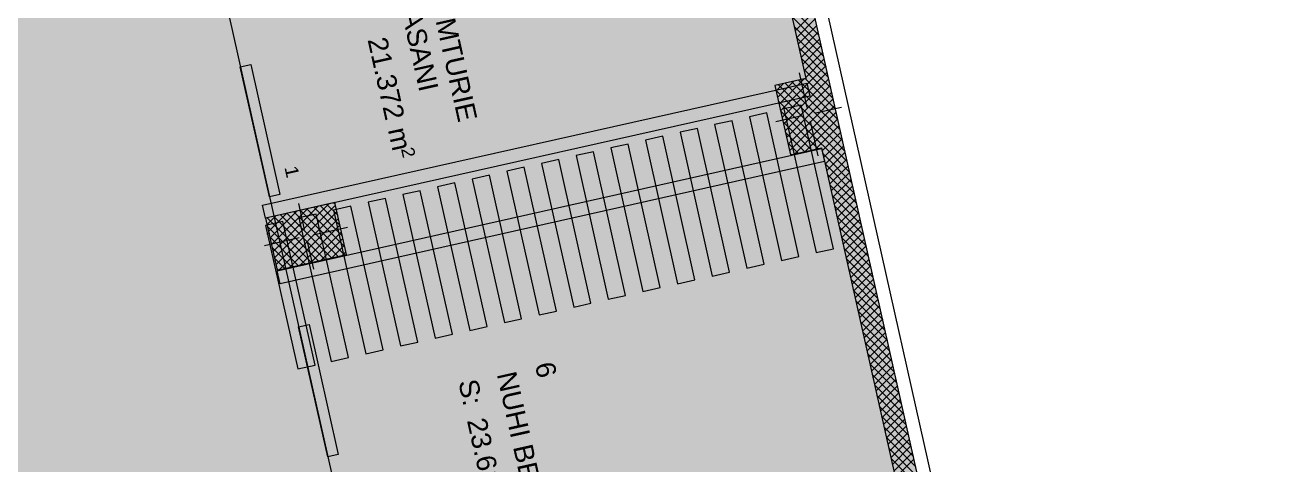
# Model space of a CAD drawing. Header units: centimetres. Extents: x -6559 to 4488, y -7535 to 372.
# Drawn here: x 1443 to 2851, y -4488 to -3996 of the extents above; entities that cross this region are included whole.
import ezdxf

# ---------------------------------------------------------------- set-up
doc = ezdxf.new("R2010")
doc.units = ezdxf.units.CM
for name, color, linetype, true_color in [('PDF_ - rruga_ndarjet anesore', 7, 'Continuous', 0x7f7f7f), ('PDF_ - Vijat_Shtigjet', 7, 'Continuous', 0x7f7f7f), ('PDF_065 Möbel Einrichtung', 7, 'Continuous', 0x7f7f7f), ('PDF_A - Fill Zone', 7, 'Continuous', 0x999999), ('PDF_A - Pllaka Themel', 7, 'Continuous', 0x7f7f7f), ('PDF_A -Polyline', 7, 'Continuous', 0x7f7f7f), ('PDF_A4 - Pllaka Suterenit', 7, 'Continuous', 0x7f7f7f)]:
    doc.layers.add(name, color=color, linetype=linetype, true_color=true_color)
for name, color, linetype in [('PDF_- GARAZHE', 7, 'Continuous'), ('PDF_A - Muret', 7, 'Continuous'), ('PDF_A - Shtyllat', 7, 'Continuous')]:
    doc.layers.add(name, color=color, linetype=linetype)
doc.styles.add('PDF Arial', font='')
doc.styles.get('PDF Arial').set_extended_font_data('Arial')

msp = doc.modelspace()

# ---------------------------------------------------------------- hatches: boundary and pattern name
at = {"layer": 'PDF_ - rruga_ndarjet anesore', "true_color": 0xffffff, "transparency": 33554559}
msp.add_hatch(color=7, dxfattribs=at).paths.add_polyline_path([(1684.2, -4042.6), (1695.8, -4039.9), (1728, -4183.7), (1728.5, -4185.5), (1716.8, -4188.2), (1716.4, -4186.3)])
at = {"layer": 'PDF_A - Fill Zone', "true_color": 0xfafafa, "transparency": 33554559}
msp.add_hatch(color=7, dxfattribs=at).paths.add_polyline_path([(-1651.8, -6859.2), (-1993.6, -5313.4), (413.9, -4764.1), (398.9, -4698.5), (555.3, -4663.4), (229.2, -3233.4), (2066.5, -2821.1), (2844.7, -6289), (855.9, -6735), (762, -6317)])
at = {"layer": 'PDF_A - Muret', "transparency": 33554559}
msp.add_hatch(color=256, dxfattribs=at).paths.add_polyline_path([(2066.5, -2821.1), (2839.2, -6264.8), (2815, -6270.2), (2729.2, -5888.2), (2752.8, -5882.9), (2735.3, -5805.3), (2711.8, -5810.6), (2585.5, -5247.8), (2609, -5242.5), (2600.3, -5203.7), (2576.8, -5209), (2431.2, -4559.8), (2454.6, -4554.5), (2441.6, -4496.3), (2418.1, -4501.6), (2335.5, -4133.4), (2359, -4128.1), (2341.5, -4050.5), (2318.1, -4055.8), (2210.5, -3576.3), (2234, -3571.1), (2216.5, -3493.4), (2193.1, -3498.7), (2064.6, -2926), (2088, -2920.7), (2070.6, -2843.1), (2047.1, -2848.3), (2042.2, -2826.6)])
at = {"layer": 'PDF_A - Pllaka Themel', "true_color": 0xbfbfbf, "transparency": 33554559}
msp.add_hatch(color=9, dxfattribs=at).paths.add_polyline_path([(478.9, -548.1), (1202.6, -548.1), (1202.6, 9), (1814.4, 9), (1814.4, -886.7), (1180.4, -886.7), (1182, -1526), (1116.5, -1540.7), (1125.2, -1579.5), (1092, -1586.9), (1187.6, -2013.5), (1302.8, -2528.7), (1392.9, -2931.5), (1368.6, -2936.9), (1391.3, -3037.8), (1455.8, -3023.3), (1716.6, -4186.2), (2129.1, -6022.8), (2174.8, -6012.5), (2260.4, -6393.3), (1623.3, -6536.3), (1514.6, -6051.8), (779.4, -6216.8), (673.8, -5720.2), (1385.3, -5560.6), (1387.4, -5560.1), (1389.5, -5559.5), (1391.6, -5558.8), (1393.6, -5558), (1395.6, -5557.2), (1397.6, -5556.2), (1399.5, -5555.2), (1401.3, -5554.1), (1403.1, -5552.9), (1404.9, -5551.6), (1406.6, -5550.3), (1408.2, -5548.8), (1409.8, -5547.3), (1411.3, -5545.8), (1412.7, -5544.1), (1414.1, -5542.4), (1415.3, -5540.7), (1416.5, -5538.9), (1417.7, -5537), (1418.7, -5535.1), (1419.6, -5533.1), (1420.5, -5531.2), (1421.3, -5529.1), (1422, -5527.1), (1422.5, -5525), (1423, -5522.9), (1423.4, -5520.7), (1423.7, -5518.6), (1423.9, -5516.4), (1424, -5514.3), (1424.1, -5512.1), (1424, -5509.9), (1423.8, -5507.8), (1423.5, -5505.6), (1423.2, -5503.5), (1422.7, -5501.3), (1167, -4364.6), (1165.9, -4363.6), (1164.7, -4362.7), (1163.5, -4361.8), (1162.3, -4361.1), (1161, -4360.4), (1159.6, -4359.8), (1158.2, -4359.2), (1156.8, -4358.8), (1155.4, -4358.5), (1153.9, -4358.2), (1152.4, -4358.1), (1036.1, -3839.9), (1025.3, -3791.4), (882.4, -3151.9), (935, -3140.1), (912.4, -3039.3), (859.9, -3051.1), (491.3, -1408.6), (491.3, -1065.4), (478.9, -1065.4)])

# ---------------------------------------------------------------- linework, layer by layer
at = {"layer": 'PDF_ - rruga_ndarjet anesore', "lineweight": 0}
for points in [[(1684.2, -4042.6), (1695.8, -4039.9)], [(1695.8, -4039.9), (1728, -4183.7)], [(1716.4, -4186.3), (1684.2, -4042.6)], [(1716.8, -4188.2), (1716.4, -4186.3)], [(1728.5, -4185.5), (1716.8, -4188.2)], [(1728, -4183.7), (1728.5, -4185.5)], [(1749.5, -4333.7), (1761.2, -4331.1)], [(1782.2, -4479.3), (1749.5, -4333.7)], [(1761.2, -4331.1), (1793.9, -4476.7)], [(1793.9, -4476.7), (1782.2, -4479.3)]]:
    msp.add_lwpolyline(points, dxfattribs=at)
at = {"layer": 'PDF_ - rruga_ndarjet anesore', "color": 7, "true_color": 0xffffff, "transparency": 33554559}
msp.add_solid([(1761.2, -4331.1), (1793.9, -4476.7), (1749.5, -4333.7), (1782.2, -4479.3)], dxfattribs=at)
at = {"layer": 'PDF_ - Vijat_Shtigjet', "lineweight": 0}
for points in [[(2274.1, -4094.1), (2254.7, -4098.5)], [(2254.7, -4098.5), (2290.7, -4259.4)], [(2310.2, -4255), (2274.1, -4094.1)], [(2312.9, -4085.4), (2293.5, -4089.8)], [(2293.5, -4089.8), (2329.6, -4250.6)], [(2349, -4246.3), (2312.9, -4085.4)], [(2196.4, -4111.5), (2177, -4115.9)], [(2196.4, -4111.6), (2177, -4115.9)], [(2232.5, -4272.4), (2196.4, -4111.5)], [(2232.5, -4272.4), (2196.4, -4111.6)], [(2235.3, -4102.9), (2215.8, -4107.2)], [(2215.8, -4107.2), (2251.9, -4268.1)], [(2271.3, -4263.7), (2235.3, -4102.9)], [(2157.6, -4120.3), (2138.2, -4124.6)], [(2138.2, -4124.6), (2174.3, -4285.5)], [(2193.7, -4281.1), (2157.6, -4120.3)], [(2177, -4115.9), (2213.1, -4276.8)], [(2177, -4115.9), (2213.1, -4276.8)], [(2079.9, -4137.7), (2060.5, -4142)], [(2116, -4298.5), (2079.9, -4137.7)], [(2118.8, -4129), (2099.4, -4133.3)], [(2099.4, -4133.3), (2135.4, -4294.2)], [(2154.8, -4289.8), (2118.8, -4129)], [(2041.1, -4146.4), (2021.7, -4150.8)], [(2021.7, -4150.8), (2057.8, -4311.6)], [(2077.2, -4307.2), (2041.1, -4146.4)], [(2060.5, -4142), (2096.6, -4302.9)], [(1963.5, -4163.8), (1944.1, -4168.2)], [(1944.1, -4168.2), (1980.1, -4329)], [(1999.5, -4324.7), (1963.5, -4163.8)], [(2002.3, -4155.1), (1982.9, -4159.5)], [(1982.9, -4159.5), (2019, -4320.3)], [(2038.4, -4316), (2002.3, -4155.1)], [(1885.8, -4181.3), (1866.4, -4185.6)], [(1921.9, -4342.1), (1885.8, -4181.3)], [(1924.6, -4172.5), (1905.2, -4176.9)], [(1905.2, -4176.9), (1941.3, -4337.7)], [(1960.7, -4333.4), (1924.6, -4172.5)], [(1847, -4190), (1827.6, -4194.3)], [(1827.6, -4194.3), (1863.6, -4355.1)], [(1883.1, -4350.8), (1847, -4190)], [(1866.4, -4185.6), (1902.5, -4346.4)], [(1769.3, -4207.4), (1749.9, -4211.7)], [(1805.4, -4368.2), (1769.3, -4207.4)], [(1808.2, -4198.7), (1788.7, -4203)], [(1788.7, -4203), (1824.8, -4363.8)], [(1844.2, -4359.5), (1808.2, -4198.7)], [(1731.9, -4215.8), (1712.5, -4220.1)], [(1712.5, -4220.1), (1748.6, -4380.9)], [(1768, -4376.6), (1731.9, -4215.8)], [(1749.9, -4211.7), (1786, -4372.5)], [(2329.6, -4250.6), (2349, -4246.3)], [(2251.9, -4268.1), (2271.3, -4263.7)], [(2290.7, -4259.4), (2310.2, -4255)], [(2174.3, -4285.5), (2193.7, -4281.1)], [(2213.1, -4276.8), (2232.5, -4272.4)], [(2213.1, -4276.8), (2232.5, -4272.4)], [(2135.4, -4294.2), (2154.8, -4289.8)], [(2057.8, -4311.6), (2077.2, -4307.2)], [(2096.6, -4302.9), (2116, -4298.5)], [(2019, -4320.3), (2038.4, -4316)], [(1941.3, -4337.7), (1960.7, -4333.4)], [(1980.1, -4329), (1999.5, -4324.7)], [(1863.6, -4355.1), (1883.1, -4350.8)], [(1902.5, -4346.4), (1921.9, -4342.1)], [(1824.8, -4363.8), (1844.2, -4359.5)], [(1748.6, -4380.9), (1768, -4376.6)], [(1786, -4372.5), (1805.4, -4368.2)]]:
    msp.add_lwpolyline(points, dxfattribs=at)
at = {"layer": 'PDF_ - Vijat_Shtigjet', "color": 7, "true_color": 0xffffff, "transparency": 33554559}
for points in [[(2310.2, -4255), (2290.7, -4259.3), (2274.1, -4094.1), (2254.7, -4098.5)], [(2349, -4246.3), (2329.6, -4250.6), (2312.9, -4085.4), (2293.5, -4089.8)], [(2232.5, -4272.4), (2213.1, -4276.8), (2196.4, -4111.5), (2177, -4115.9)], [(2232.5, -4272.4), (2213.1, -4276.8), (2196.4, -4111.6), (2177, -4115.9)], [(2271.3, -4263.7), (2251.9, -4268.1), (2235.3, -4102.9), (2215.8, -4107.2)], [(2193.7, -4281.1), (2174.3, -4285.5), (2157.6, -4120.3), (2138.2, -4124.6)], [(2116, -4298.5), (2096.6, -4302.9), (2079.9, -4137.7), (2060.5, -4142)], [(2154.8, -4289.8), (2135.4, -4294.2), (2118.8, -4129), (2099.4, -4133.3)], [(2077.2, -4307.2), (2057.8, -4311.6), (2041.1, -4146.4), (2021.7, -4150.8)], [(1999.5, -4324.7), (1980.1, -4329), (1963.5, -4163.8), (1944.1, -4168.2)], [(2038.4, -4316), (2019, -4320.3), (2002.3, -4155.1), (1982.9, -4159.5)], [(1921.9, -4342.1), (1902.5, -4346.4), (1885.8, -4181.3), (1866.4, -4185.6)], [(1960.7, -4333.4), (1941.3, -4337.7), (1924.6, -4172.5), (1905.2, -4176.9)], [(1883.1, -4350.8), (1863.6, -4355.1), (1847, -4190), (1827.6, -4194.3)], [(1805.4, -4368.2), (1786, -4372.5), (1769.3, -4207.4), (1749.9, -4211.7)], [(1844.2, -4359.5), (1824.8, -4363.8), (1808.2, -4198.7), (1788.7, -4203)], [(1768, -4376.6), (1748.6, -4380.9), (1731.9, -4215.8), (1712.5, -4220.1)]]:
    msp.add_solid(points, dxfattribs=at)
at = {"layer": 'PDF_- GARAZHE', "color": 254, "true_color": 0xcae6ff, "transparency": 33554559}
for points in [[(1741.5, -4296.3), (1666.2, -3960.9), (2341.8, -4161.6), (2266.5, -3826.2)], [(1824.6, -4666.9), (1741.5, -4296.3), (2425, -4532.2), (2341.8, -4161.6)]]:
    msp.add_solid(points, dxfattribs=at)
at = {"layer": 'PDF_065 Möbel Einrichtung', "lineweight": 0}
for points in [[(1709.1, -4197.6), (2319.1, -4060.8)], [(2319.1, -4060.8), (2322.3, -4075.3)], [(2322.3, -4075.3), (1712.4, -4212.2)], [(1725.6, -4271.1), (2335.6, -4134.2)], [(2335.6, -4134.2), (2338.9, -4148.7)], [(2338.9, -4148.7), (1728.8, -4285.6)], [(1712.4, -4212.2), (1709.1, -4197.6)], [(1728.8, -4285.6), (1725.6, -4271.1)]]:
    msp.add_lwpolyline(points, dxfattribs=at)
at = {"layer": 'PDF_065 Möbel Einrichtung', "color": 7, "true_color": 0xffffff, "transparency": 33554559}
for points in [[(1712.4, -4212.2), (1709.1, -4197.6), (2322.3, -4075.3), (2319.1, -4060.8)], [(1728.8, -4285.6), (1725.6, -4271.1), (2338.9, -4148.7), (2335.6, -4134.2)]]:
    msp.add_solid(points, dxfattribs=at)
at = {"layer": 'PDF_A - Muret', "lineweight": 0}
for points in [[(2844.7, -6289), (2066.5, -2821.1)], [(2210.5, -3576.3), (2318.1, -4055.8)], [(2332.7, -4007.2), (2299.8, -3974.3)], [(2306.1, -4002.3), (2326.9, -3981.5)], [(2335.3, -4019), (2302.4, -3986.1)], [(2337.9, -4030.8), (2305.1, -3997.9)], [(2307.8, -4009.8), (2328.6, -3989)], [(2309.4, -4017.3), (2330.2, -3996.4)], [(2340.6, -4042.6), (2307.7, -4009.7)], [(2311.1, -4024.7), (2331.9, -4003.9)], [(2312.8, -4032.2), (2333.6, -4011.4)], [(2339.8, -4050.9), (2310.4, -4021.5)], [(2314.5, -4039.7), (2335.3, -4018.8)], [(2316.1, -4047.1), (2336.9, -4026.3)], [(2332.3, -4052.6), (2313, -4033.3)], [(2317.8, -4054.6), (2338.6, -4033.8)], [(2328, -4053.5), (2340.3, -4041.3)], [(2324.8, -4054.2), (2315.7, -4045.1)], [(2339.8, -4050.9), (2342, -4048.7)], [(2343.2, -4054.4), (2342.2, -4053.3)], [(2343, -4056.9), (2343.7, -4056.2)], [(2344.6, -4064.3), (2345.3, -4063.7)], [(2345.9, -4066.2), (2344.8, -4065.1)], [(2346.3, -4071.8), (2347, -4071.1)], [(2348.5, -4077.9), (2347.5, -4076.9)], [(2348, -4079.3), (2348.7, -4078.6)], [(2349.7, -4086.7), (2350.4, -4086.1)], [(2351.2, -4089.7), (2350.1, -4088.7)], [(2351.4, -4094.2), (2352, -4093.5)], [(2353.8, -4101.5), (2352.8, -4100.5)], [(2353, -4101.7), (2353.7, -4101)], [(2354.7, -4109.1), (2355.4, -4108.5)], [(2356.5, -4113.3), (2355.4, -4112.2)], [(2356.4, -4116.6), (2357.1, -4115.9)], [(2359.1, -4125.1), (2358, -4124)], [(2358.1, -4124.1), (2358.7, -4123.4)], [(2335.5, -4133.4), (2418.1, -4501.6)], [(2336.2, -4136.8), (2340.8, -4132.2)], [(2369.7, -4172.3), (2336.8, -4139.4)], [(2337.9, -4144.2), (2352.6, -4129.6)], [(2367.1, -4160.5), (2339.2, -4132.6)], [(2339.6, -4151.7), (2360.4, -4130.9)], [(2341.3, -4159.2), (2362.1, -4138.3)], [(2364.4, -4148.7), (2346.6, -4130.9)], [(2361.8, -4136.9), (2354.1, -4129.2)], [(2372.3, -4184.1), (2339.5, -4151.2)], [(2342.9, -4166.6), (2363.8, -4145.8)], [(2344.6, -4174.1), (2365.4, -4153.3)], [(2375, -4195.8), (2342.1, -4163)], [(2346.3, -4181.6), (2367.1, -4160.8)], [(2348, -4189), (2368.8, -4168.2)], [(2377.6, -4207.6), (2344.8, -4174.8)], [(2349.6, -4196.5), (2370.5, -4175.7)], [(2380.3, -4219.4), (2347.4, -4186.6)], [(2351.3, -4204), (2372.1, -4183.2)], [(2353, -4211.4), (2373.8, -4190.6)], [(2382.9, -4231.2), (2350.1, -4198.4)], [(2385.6, -4243), (2352.7, -4210.1)], [(2354.7, -4218.9), (2375.5, -4198.1)], [(2356.3, -4226.4), (2377.2, -4205.6)], [(2388.2, -4254.8), (2355.4, -4221.9)], [(2358, -4233.9), (2378.8, -4213)], [(2359.7, -4241.3), (2380.5, -4220.5)], [(2390.9, -4266.6), (2358, -4233.7)], [(2361.4, -4248.8), (2382.2, -4228)], [(2363.1, -4256.3), (2383.9, -4235.4)], [(2393.5, -4278.4), (2360.6, -4245.5)], [(2364.7, -4263.7), (2385.5, -4242.9)], [(2366.4, -4271.2), (2387.2, -4250.4)], [(2396.2, -4290.2), (2363.3, -4257.3)], [(2368.1, -4278.7), (2388.9, -4257.8)], [(2369.8, -4286.1), (2390.6, -4265.3)], [(2398.8, -4302), (2365.9, -4269.1)], [(2401.4, -4313.7), (2368.6, -4280.9)], [(2371.4, -4293.6), (2392.2, -4272.8)], [(2373.1, -4301.1), (2393.9, -4280.3)], [(2404.1, -4325.5), (2371.2, -4292.7)], [(2374.8, -4308.5), (2395.6, -4287.7)], [(2376.5, -4316), (2397.3, -4295.2)], [(2406.7, -4337.3), (2373.9, -4304.5)], [(2378.1, -4323.5), (2398.9, -4302.7)], [(2409.4, -4349.1), (2376.5, -4316.3)], [(2379.8, -4330.9), (2400.6, -4310.1)], [(2381.5, -4338.4), (2402.3, -4317.6)], [(2412, -4360.9), (2379.2, -4328)], [(2383.2, -4345.9), (2404, -4325.1)], [(2384.8, -4353.3), (2405.7, -4332.5)], [(2414.7, -4372.7), (2381.8, -4339.8)], [(2417.3, -4384.5), (2384.5, -4351.6)], [(2386.5, -4360.8), (2407.3, -4340)], [(2388.2, -4368.3), (2409, -4347.5)], [(2420, -4396.3), (2387.1, -4363.4)], [(2389.9, -4375.8), (2410.7, -4354.9)], [(2391.5, -4383.2), (2412.4, -4362.4)], [(2422.6, -4408.1), (2389.7, -4375.2)], [(2393.2, -4390.7), (2414, -4369.9)], [(2394.9, -4398.2), (2415.7, -4377.3)], [(2425.3, -4419.9), (2392.4, -4387)], [(2396.6, -4405.6), (2417.4, -4384.8)], [(2398.3, -4413.1), (2419.1, -4392.3)], [(2427.9, -4431.6), (2395, -4398.8)], [(2399.9, -4420.6), (2420.7, -4399.7)], [(2401.6, -4428), (2422.4, -4407.2)], [(2430.5, -4443.4), (2397.7, -4410.6)], [(2433.2, -4455.2), (2400.3, -4422.4)], [(2403.3, -4435.5), (2424.1, -4414.7)], [(2405, -4443), (2425.8, -4422.2)], [(2435.8, -4467), (2403, -4434.2)], [(2406.6, -4450.4), (2427.4, -4429.6)], [(2438.5, -4478.8), (2405.6, -4445.9)], [(2408.3, -4457.9), (2429.1, -4437.1)], [(2410, -4465.4), (2430.8, -4444.6)], [(2441.1, -4490.6), (2408.3, -4457.7)], [(2411.7, -4472.8), (2432.5, -4452)], [(2413.3, -4480.3), (2434.1, -4459.5)], [(2438.4, -4497), (2410.9, -4469.5)], [(2415, -4487.8), (2435.8, -4467)], [(2416.7, -4495.3), (2437.5, -4474.4)], [(2430.9, -4498.7), (2413.6, -4481.3)], [(2419.9, -4501.1), (2439.2, -4481.9)]]:
    msp.add_lwpolyline(points, dxfattribs=at)
at = {"layer": 'PDF_A - Pllaka Themel', "lineweight": 0}
for points in [[(1455.8, -3023.3), (1716.6, -4186.2)], [(1716.6, -4186.2), (2129.1, -6022.8)]]:
    msp.add_lwpolyline(points, dxfattribs=at)
at = {"layer": 'PDF_A - Shtyllat', "lineweight": 0}
for points in [[(2318.1, -4055.8), (2283.3, -4063.6)], [(2288, -4084.4), (2316.2, -4056.2)], [(2319.4, -4088.1), (2310.7, -4049.3)], [(2318.3, -4056.9), (2317.4, -4055.9)], [(2319.5, -4062.1), (2328, -4053.5)], [(2321.2, -4069.5), (2339.8, -4050.9)], [(2347.5, -4076.9), (2324.8, -4054.2)], [(2344.8, -4065.1), (2332.3, -4052.6)], [(2342.2, -4053.3), (2339.8, -4050.9)], [(2283.3, -4063.6), (2300.7, -4141.2)], [(2331.5, -4115.8), (2284.5, -4068.7)], [(2284.6, -4069.5), (2292.7, -4061.5)], [(2286.3, -4077), (2304.5, -4058.8)], [(2328.9, -4104), (2287.5, -4062.6)], [(2289.7, -4091.9), (2319.5, -4062.1)], [(2291.3, -4099.4), (2321.2, -4069.5)], [(2326.2, -4092.2), (2295, -4060.9)], [(2323.6, -4080.5), (2302.4, -4059.3)], [(2321, -4068.7), (2309.9, -4057.6)], [(2350.1, -4088.7), (2318.3, -4056.9)], [(2352.8, -4100.5), (2321, -4068.7)], [(2322.8, -4077), (2343, -4056.9)], [(2324.5, -4084.5), (2344.6, -4064.3)], [(2334.2, -4127.6), (2287.1, -4080.5)], [(2293, -4106.8), (2322.8, -4077)], [(2294.7, -4114.3), (2324.5, -4084.5)], [(2355.4, -4112.2), (2323.6, -4080.5)], [(2326.2, -4091.9), (2346.3, -4071.8)], [(2327.9, -4099.4), (2348, -4079.3)], [(2313.4, -4097.6), (2284.2, -4104.1)], [(2331.7, -4134.3), (2289.8, -4092.3)], [(2296.4, -4121.8), (2326.2, -4091.9)], [(2321.1, -4095.8), (2321.1, -4095.8)], [(2358, -4124), (2326.2, -4092.2)], [(2328.9, -4094.1), (2358, -4087.6)], [(2329.5, -4106.9), (2349.7, -4086.7)], [(2331.2, -4114.4), (2351.4, -4094.2)], [(2324.2, -4135.9), (2292.4, -4104.1)], [(2298, -4129.2), (2327.9, -4099.4)], [(2299.7, -4136.7), (2329.5, -4106.9)], [(2322.9, -4103.6), (2331.6, -4142.4)], [(2354.1, -4129.2), (2328.9, -4104)], [(2332.9, -4121.8), (2353, -4101.7)], [(2334.6, -4129.3), (2354.7, -4109.1)], [(2316.8, -4137.6), (2295, -4115.9)], [(2305.4, -4140.2), (2331.2, -4114.4)], [(2317.2, -4137.5), (2332.9, -4121.8)], [(2346.6, -4130.9), (2331.5, -4115.8)], [(2340.8, -4132.2), (2356.4, -4116.6)], [(2352.6, -4129.6), (2358.1, -4124.1)], [(2309.3, -4139.3), (2297.7, -4127.7)], [(2301.8, -4141), (2300.3, -4139.5)], [(2300.7, -4141.2), (2335.5, -4133.4)], [(2329, -4134.9), (2334.6, -4129.3)], [(2339.2, -4132.6), (2334.2, -4127.6)], [(1790.2, -4194.6), (1712.5, -4212)], [(1722.6, -4256.6), (1783, -4196.2)], [(1756.2, -4224.7), (1749.6, -4195.6)], [(1793.3, -4208.6), (1781.3, -4196.6)], [(1790.7, -4196.8), (1788.8, -4194.9)], [(1803.3, -4252.8), (1790.2, -4194.6)], [(1714.2, -4219.3), (1724, -4209.5)], [(1715.8, -4226.8), (1735.8, -4206.8)], [(1717.5, -4234.2), (1747.6, -4204.2)], [(1719.2, -4241.7), (1759.4, -4201.5)], [(1720.9, -4249.2), (1771.2, -4198.9)], [(1771.5, -4260), (1721.6, -4210)], [(1724.2, -4264.1), (1790.8, -4197.5)], [(1727.7, -4269.8), (1792.5, -4205)], [(1779, -4258.3), (1729.1, -4208.3)], [(1786.5, -4256.6), (1736.5, -4206.6)], [(1794, -4254.9), (1744, -4205)], [(1801.4, -4253.3), (1751.5, -4203.3)], [(1801.3, -4244), (1758.9, -4201.6)], [(1798.6, -4232.2), (1766.4, -4199.9)], [(1796, -4220.4), (1773.9, -4198.3)], [(1712.5, -4212), (1725.6, -4270.3)], [(1764.1, -4261.6), (1714.1, -4211.7)], [(1756.6, -4263.3), (1714.6, -4221.3)], [(1739.5, -4267.2), (1794.2, -4212.4)], [(1751.3, -4264.5), (1795.9, -4219.9)], [(1765.7, -4230.7), (1804.5, -4222)], [(1750.1, -4234.2), (1711.3, -4242.9)], [(1749.1, -4265), (1717.3, -4233.1)], [(1757.9, -4232.4), (1757.9, -4232.4)], [(1763, -4261.9), (1797.5, -4227.4)], [(1774.8, -4259.2), (1799.2, -4234.8)], [(1741.7, -4266.7), (1719.9, -4244.9)], [(1725.6, -4270.3), (1803.3, -4252.8)], [(1759.6, -4240.2), (1766.2, -4269.3)], [(1786.6, -4256.6), (1800.9, -4242.3)], [(1798.4, -4253.9), (1802.6, -4249.8)], [(1734.2, -4268.3), (1722.6, -4256.7)], [(1726.7, -4270), (1725.2, -4268.5)]]:
    msp.add_lwpolyline(points, dxfattribs=at)
at = {"layer": 'PDF_A - Shtyllat', "color": 8, "true_color": 0x7f7f7f, "transparency": 33554559}
for points in [[(2283.3, -4063.6), (2318.1, -4055.8), (2300.7, -4141.2), (2335.5, -4133.4)], [(2318.1, -4055.8), (2341.5, -4050.5), (2335.5, -4133.4), (2359, -4128.1)], [(1725.6, -4270.3), (1712.5, -4212), (1803.3, -4252.8), (1790.2, -4194.6)]]:
    msp.add_solid(points, dxfattribs=at)
at = {"layer": 'PDF_A -Polyline', "color": 7, "lineweight": 0}
msp.add_lwpolyline([(1713.9, -4229.7), (1717.2, -4228.9)], dxfattribs=at)
at = {"layer": 'PDF_A4 - Pllaka Suterenit', "lineweight": 0}
for points in [[(2851.5, -6250.5), (2073.3, -2782.6)], [(2844.7, -6289), (2066.5, -2821.1)]]:
    msp.add_lwpolyline(points, dxfattribs=at)

# ---------------------------------------------------------------- texts
at = {"layer": 'PDF_- GARAZHE', "attachment_point": 7, "rotation": 282.6, "style": 'PDF Arial'}
for s, insert, char_height in [('\\W1.000732;LUMTURIE', (1894.1, -3952.5), 21.973), ('\\W1.000648;HASANI', (1859.9, -3960.4), 21.973), ('\\W1.001201;21.372', (1826.4, -4012.2), 21.973), ('\\W1.000269;m', (1849.5, -4113.1), 21.973), ('\\W1.001521;2', (1864.2, -4134.5), 14.502), ('\\W0.999457;6', (2013.9, -4375.9), 21.973), ('\\W1.002323;S:', (1928.1, -4395.3), 21.973), ('\\W1.000364;NUHI', (1971.2, -4386.7), 21.973), ('\\W1.001201;23.612', (1937.8, -4438.6), 21.973), ('\\W1.000717;BEGA', (1989.4, -4468.1), 21.973)]:
    msp.add_mtext(s, dxfattribs=dict(at, insert=insert, char_height=char_height))
at = {"layer": 'PDF_065 Möbel Einrichtung', "insert": (1733.5, -4154.9), "char_height": 14.649, "attachment_point": 7, "rotation": 282.6, "style": 'PDF Arial'}
msp.add_mtext('\\W1.191871;1', dxfattribs=at)

doc.saveas('drawing.dxf')
